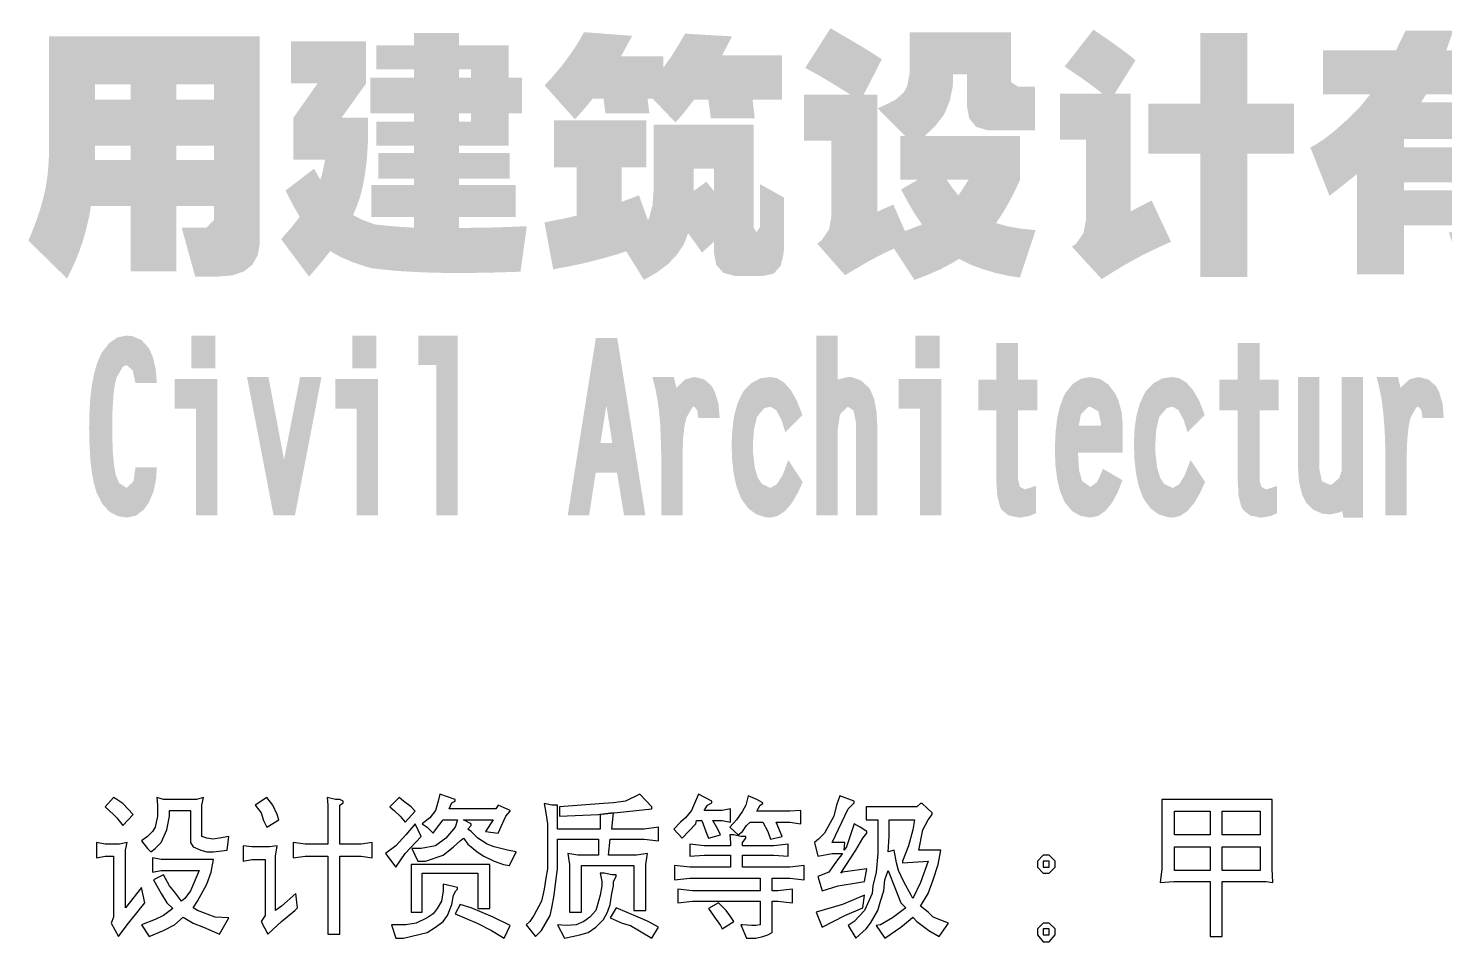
# Model space of a CAD drawing. Extents: x 1417642 to 3570900, y 124798 to 1191112.
# Drawn here: x 1608892 to 1612649, y 626208 to 628632 of the extents above; entities that cross this region are included whole.
import ezdxf

# ---------------------------------------------------------------- set-up
doc = ezdxf.new("R2010")
doc.units = 0
doc.header["$LTSCALE"] = 1000
doc.header["$MEASUREMENT"] = 0
doc.layers.add('图戳', color=211, linetype='CONTINUOUS')

msp = doc.modelspace()

# ---------------------------------------------------------------- hatches: boundary and pattern name
at = {"layer": '图戳'}
h = msp.add_hatch(color=256, dxfattribs=at)
h.paths.add_polyline_path([(1609505.8, 628610.9), (1608947, 628610.9), (1608947, 628547.4), (1608947, 628483.3), (1608947, 628440.7), (1608947, 628398.4), (1608947, 628321.1), (1608946.1, 628280.6), (1608943, 628243.3), (1608938.1, 628209.9), (1608932.3, 628184.6), (1608923, 628150.8), (1608911.4, 628117), (1608898.1, 628082.8), (1608891.9, 628069), (1608994.6, 627968.1), (1609010.6, 628001), (1609024.8, 628034.3), (1609036.8, 628068.1), (1609046.1, 628102.4), (1609054.1, 628137), (1609056.4, 628150.4), (1609057.7, 628161), (1609163, 628161), (1609163, 627987.7), (1609284.9, 627987.7), (1609284.9, 628161), (1609384, 628161), (1609384, 628123.7), (1609364.4, 628103.2), (1609298.6, 628103.2), (1609334.6, 627973.4), (1609393.8, 627973.4), (1609433.3, 627976.6), (1609464, 627987.2), (1609486.2, 628005), (1609500.5, 628029.9), (1609505.8, 628061.5), (1609505.8, 628066.4), (1609505.8, 628398.4), (1609505.8, 628462)])
h.paths.add_polyline_path([(1609163, 628483.3), (1609163, 628442.9), (1609068.8, 628442.9), (1609068.8, 628483.3)], flags=16)
h.paths.add_polyline_path([(1609284.9, 628483.3), (1609384, 628483.3), (1609384, 628462), (1609384, 628442.9), (1609284.9, 628442.9)], flags=16)
h.paths.add_polyline_path([(1609163, 628321.1), (1609163, 628282.8), (1609068.4, 628282.8), (1609068.8, 628318.9), (1609068.8, 628321.1)], flags=16)
h.paths.add_polyline_path([(1609284.9, 628321.1), (1609384, 628321.1), (1609384, 628282.8), (1609284.9, 628282.8)], flags=16)
h = msp.add_hatch(color=256, dxfattribs=at)
h.paths.add_polyline_path([(1610166.4, 628384.2), (1610166.4, 628406.4), (1610201.1, 628406.4), (1610201.1, 628501.6), (1610166.4, 628501.6), (1610166.4, 628586.9), (1610034.4, 628586.9), (1610034.4, 628619.4), (1609915.2, 628619.4), (1609915.2, 628586.9), (1609814.8, 628586.9), (1609814.8, 628523.3), (1609915.2, 628523.3), (1609915.2, 628501.6), (1609798.8, 628501.6), (1609798.8, 628406.4), (1609915.2, 628406.4), (1609915.2, 628384.2), (1609814.8, 628384.2), (1609814.8, 628321.1), (1609915.2, 628321.1), (1609915.2, 628301.5), (1609820.1, 628301.5), (1609820.1, 628233.1), (1609915.2, 628233.1), (1609915.2, 628216.2), (1609801.4, 628216.2), (1609801.4, 628131.7), (1609915.2, 628131.7), (1609915.2, 628103.2), (1609876.5, 628105.5), (1609840.5, 628108.6), (1609811.6, 628111.7), (1609777.9, 628124.1), (1609753.4, 628136.6), (1609763.6, 628160.6), (1609772.5, 628186.4), (1609779.6, 628215.3), (1609785.4, 628248.2), (1609789.9, 628284.2), (1609792.5, 628323.3), (1609793.4, 628366), (1609793.4, 628394.9), (1609722.7, 628394.9), (1609788.1, 628486), (1609788.1, 628597.6), (1609588.5, 628597.6), (1609588.5, 628486), (1609659.2, 628486), (1609595.1, 628394.9), (1609595.1, 628283.7), (1609679.2, 628283.7), (1609671.6, 628246.8), (1609666.3, 628230.4), (1609649.8, 628259.7), (1609574.3, 628201.9), (1609591.1, 628168.2), (1609608.5, 628137.5), (1609611.6, 628131.7), (1609590.7, 628105), (1609565.8, 628076.6), (1609562.3, 628073), (1609636.5, 627973.4), (1609661.4, 628001.9), (1609683.6, 628029.5), (1609692.9, 628041), (1609721, 628025), (1609753.4, 628011.2), (1609789.9, 627999.2), (1609802.3, 627995.7), (1609829.4, 627992.6), (1609858.8, 627989.4), (1609889.9, 627987.2), (1609922.3, 627985.4), (1609956.6, 627984.1), (1609992.6, 627983.2), (1610030.4, 627982.8), (1610069.5, 627983.2), (1610110.4, 627983.7), (1610153.5, 627985), (1610197.5, 627986.3), (1610214.4, 628107.2), (1610175.7, 628105.5), (1610137.9, 628104.1), (1610101.9, 628103.2), (1610067.3, 628102.8), (1610034.4, 628102.4), (1610034.4, 628131.7), (1610185.1, 628131.7), (1610185.1, 628216.2), (1610034.4, 628216.2), (1610034.4, 628233.1), (1610169.1, 628233.1), (1610169.1, 628301.5), (1610034.4, 628301.5), (1610034.4, 628321.1), (1610166.4, 628321.1), (1610166.4, 628353.1)])
h.paths.add_polyline_path([(1610034.4, 628384.2), (1610034.4, 628406.4), (1610065.9, 628406.4), (1610065.9, 628384.2)], flags=16)
h.paths.add_polyline_path([(1610034.4, 628501.6), (1610034.4, 628523.3), (1610065.9, 628523.3), (1610065.9, 628501.6)], flags=16)
h = msp.add_hatch(color=256, dxfattribs=at)
h.paths.add_polyline_path([(1610891, 628560.2), (1610732.3, 628560.2), (1610748.7, 628591.8), (1610758.5, 628610.9), (1610634.1, 628618), (1610616.3, 628587.4), (1610597.2, 628556.7), (1610576.7, 628528.2), (1610576.7, 628557.6), (1610464.2, 628557.6), (1610481.1, 628589.1), (1610493.6, 628612.3), (1610366, 628622), (1610348.7, 628591.8), (1610329.1, 628562.5), (1610307.8, 628533.6), (1610284.2, 628505.6), (1610261.5, 628480.7), (1610342, 628390.9), (1610366, 628417.5), (1610389.5, 628446), (1610417.6, 628446), (1610422.9, 628406.4), (1610539.4, 628406.4), (1610534.5, 628446), (1610547.8, 628446), (1610608.7, 628382.4), (1610631.8, 628409.1), (1610654.1, 628438), (1610658.5, 628443.3), (1610695.8, 628443.3), (1610702.5, 628393.1), (1610819, 628393.1), (1610813.2, 628443.3), (1610891, 628443.3)])
h.paths.add_polyline_path([(1610531.4, 628388.2), (1610286.4, 628388.2), (1610286.4, 628263.7), (1610346.9, 628263.7), (1610346.9, 628135.3), (1610314.4, 628127.7), (1610278, 628120.6), (1610261.1, 628117), (1610284.2, 627992.6), (1610324.2, 628000.1), (1610360.7, 628007.7), (1610394.4, 628016.1), (1610423.3, 628023.7), (1610457.6, 628033.5), (1610478, 628040.6), (1610525.1, 627964.5), (1610560.3, 627985), (1610589.6, 628007.2), (1610612.7, 628031.7), (1610630.1, 628057.9), (1610633.2, 628064.6), (1610642.1, 628088.6), (1610663.8, 628058.8), (1610679, 628037), (1610710.5, 628065.9), (1610710.5, 628037.9), (1610716.7, 628004.6), (1610735.9, 627983.2), (1610767.9, 627974.8), (1610773.6, 627974.8), (1610840.3, 627974.8), (1610869.2, 627981.4), (1610887.9, 628002.3), (1610895.9, 628037), (1610896.3, 628049), (1610896.3, 628183.3), (1610832.8, 628218.8), (1610832.8, 628105), (1610823.9, 628091.2), (1610816.3, 628102.4), (1610816.3, 628376.2), (1610550.5, 628376.2), (1610550.5, 628318.4), (1610550.5, 628259.7), (1610550.5, 628201), (1610547.8, 628163.3), (1610538.9, 628129.9), (1610535.8, 628122.4), (1610511.8, 628189), (1610477.6, 628176.2), (1610466, 628171.7), (1610466, 628263.7), (1610531.4, 628263.7)])
h.paths.add_polyline_path([(1610656.7, 628259.7), (1610710.5, 628259.7), (1610710.5, 628200.6), (1610690.5, 628225.1), (1610655.8, 628199.7), (1610656.7, 628201)], flags=16)
h = msp.add_hatch(color=256, dxfattribs=at)
h.paths.add_polyline_path([(1611156, 628550), (1611136.4, 628562.9), (1611110.2, 628579.4), (1611077.3, 628598.9), (1611037.7, 628622), (1611019.9, 628632.3), (1610952.8, 628527.3), (1610986.6, 628508.7), (1611018.1, 628490), (1611047.9, 628471.8), (1611072.8, 628456.2), (1610949.7, 628456.2), (1610949.7, 628334.4), (1611022.1, 628334.4), (1611022.1, 628217.1), (1611022.1, 628132.6), (1611015.9, 628097.9), (1610996.8, 628070.4), (1610984.8, 628060.6), (1611058.2, 627977), (1611091.5, 627996.6), (1611121.7, 628014.3), (1611134.2, 628021), (1611163.1, 628036.1), (1611188.4, 628047.7), (1611242.6, 627964.5), (1611277.8, 627977.9), (1611311.1, 627992.6), (1611342.2, 628009), (1611360.9, 628020.6), (1611389.8, 628005.9), (1611421.3, 627993.9), (1611455.6, 627983.7), (1611492.9, 627975.2), (1611522.3, 627970.8), (1611564, 628096.6), (1611524.5, 628100.6), (1611489.4, 628106.8), (1611459.1, 628115.3), (1611477.4, 628142.8), (1611495.1, 628173.5), (1611512, 628206.8), (1611522.7, 628230.4), (1611522.7, 628346.9), (1611270.6, 628346.9), (1611297.8, 628373.1), (1611319.1, 628400.7), (1611323.1, 628407.8), (1611336, 628438.9), (1611343.6, 628474.4), (1611344.9, 628488.7), (1611344.9, 628510), (1611381.8, 628510), (1611381.8, 628488.7), (1611381.8, 628426.4), (1611388, 628392.6), (1611406.2, 628370.9), (1611437.4, 628361.5), (1611447.1, 628361.1), (1611562.3, 628361.1), (1611562.3, 628477.6), (1611516.9, 628477.6), (1611498.3, 628490), (1611498.3, 628496.2), (1611498.3, 628550), (1611498.3, 628621.6), (1611229.7, 628621.6), (1611229.7, 628566), (1611229.7, 628512.7), (1611223.1, 628478), (1611213.7, 628461.6), (1611192, 628442.4), (1611156.8, 628425.1), (1611144.8, 628420.2), (1611217.3, 628346.9), (1611205.3, 628346.9), (1611205.3, 628230.4), (1611252, 628230.4), (1611207.1, 628204.6), (1611225.3, 628170.8), (1611243.5, 628139.7), (1611262.6, 628111.7), (1611229.7, 628098.8), (1611217.3, 628094.4), (1611186.6, 628164.6), (1611153.3, 628149.9), (1611144, 628145), (1611144, 628217.1), (1611144, 628363.8), (1611144, 628456.2), (1611107.9, 628456.2)])
h.paths.add_polyline_path([(1611328.4, 628230.4), (1611386.2, 628230.4), (1611366.2, 628199.3), (1611359.1, 628188.6), (1611337.3, 628216.6)], flags=16)
h = msp.add_hatch(color=256, dxfattribs=at)
h.paths.add_polyline_path([(1611829, 628547.4), (1611810.8, 628562.5), (1611784.5, 628582), (1611751.2, 628605.6), (1611717.4, 628628.7), (1611641, 628530.9), (1611672.5, 628509.6), (1611702.3, 628488.7), (1611729.9, 628467.8), (1611741.4, 628458.9), (1611629, 628458.9), (1611629, 628337.1), (1611697.4, 628337.1), (1611697.4, 628297.1), (1611697.4, 628217.1), (1611697.4, 628122.4), (1611690.7, 628088.1), (1611671.6, 628061), (1611660.5, 628052.6), (1611739.2, 627966.8), (1611772.1, 627987.2), (1611802.3, 628005.4), (1611820.6, 628015.7), (1611845.9, 628029.5), (1611877.5, 628045), (1611916.1, 628062.8), (1611923.2, 628065.9), (1611871.7, 628175.3), (1611838.8, 628158.4), (1611816.6, 628146.4), (1611816.6, 628217.1), (1611816.6, 628297.1), (1611816.6, 628458.9), (1611773.9, 628458.9)])
h.paths.add_polyline_path([(1612249.5, 628432.2), (1612125.5, 628432.2), (1612125.5, 628619.4), (1612001, 628619.4), (1612001, 628432.2), (1611863.2, 628432.2), (1611863.2, 628299.7), (1612001, 628299.7), (1612001, 627972.1), (1612125.5, 627972.1), (1612125.5, 628299.7), (1612249.5, 628299.7)])
h = msp.add_hatch(color=256, dxfattribs=at)
h.paths.add_polyline_path([(1612928.8, 628573.6), (1612653.6, 628573.6), (1612665.2, 628607.4), (1612672.3, 628626), (1612545.2, 628626), (1612529.6, 628593.6), (1612519.8, 628573.6), (1612326.4, 628573.6), (1612326.4, 628456.7), (1612451.4, 628456.7), (1612428.2, 628428.2), (1612422, 628421.1), (1612388.7, 628388.2), (1612358.5, 628361.1), (1612331.3, 628339.7), (1612306.9, 628323.7), (1612292.7, 628316.2), (1612343.8, 628187.7), (1612373.1, 628210.8), (1612401.1, 628233.1), (1612416.7, 628245.5), (1612416.7, 627979.7), (1612541.2, 627979.7), (1612541.2, 628109), (1612754.1, 628109), (1612733.7, 628091.2), (1612660.3, 628091.2), (1612696.3, 627979.7), (1612790.6, 627979.7), (1612823.9, 627984.6), (1612849.2, 627997.9), (1612867, 628020.1), (1612876.8, 628051.7), (1612879.5, 628082.4), (1612879.5, 628436.2), (1612587, 628436.2), (1612599.8, 628456.7), (1612928.8, 628456.7)])
h.paths.add_polyline_path([(1612755, 628338.4), (1612755, 628316.2), (1612541.2, 628316.2), (1612541.2, 628338.4)], flags=16)
h.paths.add_polyline_path([(1612755, 628223.7), (1612755, 628201.9), (1612541.2, 628201.9), (1612541.2, 628223.7)], flags=16)
for points in [[(1609115.2, 627619.7), (1609117.8, 627658.6), (1609121.5, 627688.5), (1609126.2, 627705.9), (1609142.5, 627734.3), (1609152.5, 627738.5), (1609168.8, 627724.8), (1609176.1, 627691.2), (1609232.9, 627691.2), (1609229.7, 627728.5), (1609221.9, 627761.1), (1609211.3, 627784.2), (1609192.4, 627804.7), (1609168.8, 627815.2), (1609152.5, 627816.8), (1609128.3, 627812), (1609106.8, 627797.3), (1609087.8, 627773.2), (1609084.2, 627766.8), (1609074.2, 627743.2), (1609066.3, 627715.3), (1609060, 627682.8), (1609055.8, 627646), (1609053.7, 627605), (1609053.2, 627571.9), (1609054.2, 627527.2), (1609056.3, 627487.3), (1609060.5, 627452.6), (1609066.3, 627422.6), (1609073.7, 627397.9), (1609074.2, 627397.4), (1609088.9, 627369), (1609107.3, 627349.1), (1609129.9, 627337.5), (1609152.5, 627333.8), (1609177.7, 627339.1), (1609198.7, 627355.4), (1609211.3, 627373.2), (1609224, 627402.7), (1609230.8, 627435.8), (1609232.9, 627466.8), (1609176.1, 627466.8), (1609170.9, 627431.6), (1609169.3, 627428.4), (1609152.5, 627412.6), (1609133, 627425.3), (1609123.6, 627447.3), (1609119.4, 627471.5), (1609116.2, 627504.6), (1609114.6, 627546.7), (1609114.6, 627571.9)], [(1610030.6, 627816.8), (1609926.6, 627816.8), (1609926.6, 627738.5), (1609973.9, 627738.5), (1609973.9, 627340.1), (1610030.6, 627340.1)], [(1611121.6, 627678.6), (1611101.1, 627697.5), (1611077, 627706.4), (1611065.9, 627706.9), (1611040.7, 627700.6), (1611039.1, 627699.6), (1611039.1, 627816.8), (1610982.4, 627816.8), (1610982.4, 627340.1), (1611039.1, 627340.1), (1611039.1, 627567.1), (1611044.4, 627603.9), (1611046.5, 627609.7), (1611065.9, 627628.1), (1611081.2, 627618.1), (1611087, 627589.2), (1611087.5, 627571.9), (1611087.5, 627340.1), (1611144.2, 627340.1), (1611144.2, 627571.9), (1611142.1, 627614.4), (1611135.8, 627648.6), (1611125.3, 627673.3)], [(1611568.3, 627699.6), (1611517.4, 627699.6), (1611517.4, 627797.3), (1611459.6, 627797.3), (1611459.6, 627699.6), (1611411.7, 627699.6), (1611411.7, 627618.6), (1611459.6, 627618.6), (1611459.6, 627434.7), (1611462.2, 627392.1), (1611469.5, 627362.7), (1611473.7, 627354.3), (1611492.1, 627339.6), (1611520.5, 627333.8), (1611522.1, 627333.8), (1611547.3, 627338), (1611564.7, 627345.4), (1611564.7, 627417.9), (1611538.4, 627409.5), (1611534.7, 627409), (1611522.1, 627415.8), (1611517.4, 627434.7), (1611517.4, 627618.6), (1611568.3, 627618.6)], [(1612209, 627699.6), (1612158, 627699.6), (1612158, 627797.3), (1612100.2, 627797.3), (1612100.2, 627699.6), (1612051.8, 627699.6), (1612051.8, 627618.6), (1612100.2, 627618.6), (1612100.2, 627434.7), (1612102.3, 627392.1), (1612109.6, 627362.7), (1612114.4, 627354.3), (1612132.8, 627339.6), (1612160.6, 627333.8), (1612162.7, 627333.8), (1612187.9, 627338), (1612204.8, 627345.4), (1612204.8, 627417.9), (1612179, 627409.5), (1612174.8, 627409), (1612162.7, 627415.8), (1612158, 627434.7), (1612158, 627618.6), (1612209, 627618.6)], [(1609669.6, 627706.9), (1609612.9, 627706.9), (1609570.3, 627487.8), (1609528.8, 627706.9), (1609472, 627706.9), (1609542.4, 627340.1), (1609599.2, 627340.1)], [(1610713.3, 627667), (1610704.9, 627682.8), (1610684.9, 627700.6), (1610659.2, 627706.9), (1610658.1, 627706.9), (1610634.5, 627700.6), (1610613.5, 627680.7), (1610611.4, 627678), (1610604, 627706.9), (1610547.2, 627706.9), (1610554.6, 627679.6), (1610560.4, 627649.1), (1610565.1, 627615.5), (1610568.3, 627578.7), (1610569.8, 627538.8), (1610570.9, 627501.5), (1610570.9, 627500.9), (1610570.9, 627340.1), (1610627.6, 627340.1), (1610627.6, 627500.9), (1610628.7, 627541.4), (1610632.4, 627576.1), (1610637.6, 627598.7), (1610653.4, 627626.5), (1610658.1, 627628.1), (1610666, 627619.7), (1610669.2, 627598.2), (1610725.9, 627598.2), (1610722.8, 627636)], [(1610914.6, 627672.3), (1610896.7, 627692.2), (1610877.3, 627703.8), (1610859.9, 627706.9), (1610833.7, 627703.3), (1610810.5, 627691.2), (1610791.1, 627671.7), (1610784.8, 627661.7), (1610772.7, 627635.5), (1610764.3, 627604.5), (1610759.6, 627568.7), (1610757.5, 627528.8), (1610759, 627486.7), (1610763.2, 627450), (1610770.1, 627417.9), (1610780.1, 627390.6), (1610784.3, 627382.2), (1610801.6, 627358.5), (1610822.6, 627342.7), (1610847.3, 627334.9), (1610859.9, 627333.8), (1610879.9, 627338), (1610899.3, 627351.2), (1610917.7, 627372.7), (1610935.1, 627403.2), (1610946.1, 627428.4), (1610907.8, 627486.7), (1610893, 627446.8), (1610877.3, 627422.1), (1610860.5, 627412.4), (1610837.9, 627423.2), (1610826.8, 627440), (1610818.9, 627466.8), (1610814.7, 627503), (1610814.2, 627528.8), (1610816.8, 627567.7), (1610824.2, 627598.7), (1610826.3, 627603.4), (1610844.7, 627624.4), (1610859.9, 627628.1), (1610875.7, 627619.2), (1610890.4, 627591.8), (1610899.9, 627560.3), (1610945.6, 627606), (1610930.9, 627643.3)], [(1611998.2, 627643.3), (1611981.4, 627672.3), (1611964.1, 627692.2), (1611944.6, 627703.8), (1611927.3, 627706.9), (1611901, 627703.3), (1611877.9, 627691.2), (1611858.4, 627671.7), (1611852.1, 627661.7), (1611840, 627635.5), (1611831.6, 627604.5), (1611826.4, 627568.7), (1611824.8, 627528.8), (1611826.4, 627486.7), (1611830.6, 627450), (1611837.4, 627417.9), (1611847.4, 627390.6), (1611851.6, 627382.2), (1611868.9, 627358.5), (1611890, 627342.7), (1611914.7, 627334.9), (1611927.3, 627333.8), (1611947.3, 627338), (1611966.7, 627351.2), (1611985.1, 627372.7), (1612002.4, 627403.2), (1612013.5, 627428.4), (1611975.1, 627486.7), (1611959.9, 627446.8), (1611944.6, 627422.1), (1611927.9, 627412.4), (1611905.2, 627423.2), (1611894.2, 627440), (1611886.3, 627466.8), (1611882.1, 627503), (1611881.6, 627528.8), (1611884.2, 627567.7), (1611891.5, 627598.7), (1611893.6, 627603.4), (1611912, 627624.4), (1611927.3, 627628.1), (1611943, 627619.2), (1611957.2, 627591.8), (1611967.2, 627560.3), (1612012.9, 627606)], [(1612316.7, 627706.9), (1612259.9, 627706.9), (1612259.9, 627468.3), (1612262.6, 627428.9), (1612270.5, 627396.4), (1612282, 627372.7), (1612300.9, 627354.3), (1612325.1, 627344.3), (1612344, 627342.2), (1612369.8, 627347.5), (1612377.1, 627351.2), (1612380.8, 627333.8), (1612432.8, 627333.8), (1612432.8, 627358), (1612432.8, 627388.5), (1612432.8, 627423.2), (1612432.8, 627461), (1612432.8, 627494.6), (1612432.8, 627706.9), (1612376.1, 627706.9), (1612376.1, 627494.6), (1612376.1, 627489.9), (1612376.1, 627459.4), (1612369.8, 627438.9), (1612348.8, 627421.1), (1612344, 627421.1), (1612323.5, 627430.5), (1612316.7, 627462.6), (1612316.7, 627468.3)], [(1612574.2, 627626.5), (1612579.5, 627628.1), (1612587.3, 627619.7), (1612590.5, 627598.2), (1612646.7, 627598.2), (1612643.6, 627636), (1612634.6, 627667), (1612626.2, 627682.8), (1612605.7, 627700.6), (1612580.5, 627706.9), (1612579.5, 627706.9), (1612555.8, 627700.6), (1612534.3, 627680.7), (1612532.2, 627678), (1612525.3, 627706.9), (1612468.6, 627706.9), (1612475.4, 627679.6), (1612481.7, 627649.1), (1612485.9, 627615.5), (1612489.1, 627578.7), (1612491.2, 627538.8), (1612491.7, 627501.5), (1612491.7, 627500.9), (1612491.7, 627340.1), (1612548.5, 627340.1), (1612548.5, 627500.9), (1612550, 627541.4), (1612553.7, 627576.1), (1612558.4, 627598.7)]]:
    msp.add_hatch(color=256, dxfattribs=at).paths.add_polyline_path(points)
h = msp.add_hatch(color=256, dxfattribs=at)
h.paths.add_polyline_path([(1609393.2, 627701.7), (1609279.7, 627701.7), (1609279.7, 627622.9), (1609336.4, 627622.9), (1609336.4, 627340.1), (1609393.2, 627340.1)])
h.paths.add_polyline_path([(1609387.9, 627816.8), (1609324.3, 627816.8), (1609324.3, 627729.5), (1609387.9, 627729.5)])
h = msp.add_hatch(color=256, dxfattribs=at)
h.paths.add_polyline_path([(1609814.7, 627816.8), (1609751.1, 627816.8), (1609751.1, 627729.5), (1609814.7, 627729.5)])
h.paths.add_polyline_path([(1609819.9, 627701.7), (1609706.4, 627701.7), (1609706.4, 627622.9), (1609763.2, 627622.9), (1609763.2, 627340.1), (1609819.9, 627340.1)])
h = msp.add_hatch(color=256, dxfattribs=at)
h.paths.add_polyline_path([(1610454.2, 627810.5), (1610397.5, 627810.5), (1610322.8, 627340.1), (1610379.6, 627340.1), (1610396.9, 627452.6), (1610453.7, 627452.6), (1610472.1, 627340.1), (1610528.8, 627340.1)])
h.paths.add_polyline_path([(1610425.3, 627631.8), (1610441.1, 627531.4), (1610409.6, 627531.4)], flags=16)
h = msp.add_hatch(color=256, dxfattribs=at)
h.paths.add_polyline_path([(1611309.3, 627816.8), (1611245.1, 627816.8), (1611245.1, 627729.5), (1611309.3, 627729.5)])
h.paths.add_polyline_path([(1611314, 627701.7), (1611200.5, 627701.7), (1611200.5, 627622.9), (1611257.2, 627622.9), (1611257.2, 627340.1), (1611314, 627340.1)])
h = msp.add_hatch(color=256, dxfattribs=at)
h.paths.add_polyline_path([(1611774.4, 627663.8), (1611756.5, 627687.5), (1611734.9, 627701.7), (1611709.2, 627706.9), (1611708.7, 627706.9), (1611684, 627702.2), (1611662.4, 627688.5), (1611644, 627665.4), (1611638.2, 627654.9), (1611628.8, 627629.2), (1611621.4, 627598.2), (1611617.2, 627561.9), (1611615.1, 627520.4), (1611615.1, 627514.1), (1611616.7, 627472), (1611621.4, 627435.2), (1611628.8, 627403.7), (1611639.8, 627378), (1611643.5, 627371.7), (1611661.4, 627350.6), (1611684, 627338), (1611708.7, 627333.8), (1611729.7, 627338), (1611748.6, 627351.2), (1611766.5, 627372.7), (1611782.8, 627402.7), (1611794.3, 627433.1), (1611742.8, 627463.1), (1611727.6, 627428.4), (1611709.5, 627415.2), (1611688.2, 627430.5), (1611686.1, 627434.7), (1611679.2, 627460.5), (1611676.6, 627502.5), (1611676.6, 627506.2), (1611795.4, 627506.2), (1611795.4, 627578.2), (1611792.2, 627613.9), (1611783.3, 627646)])
h.paths.add_polyline_path([(1611730.2, 627616), (1611737.6, 627583.4), (1611737.6, 627578.2), (1611678.7, 627578.2), (1611684, 627608.1), (1611702.9, 627627.1), (1611708.7, 627628.1)], flags=16)

# ---------------------------------------------------------------- linework, layer by layer
for p, q in [((1609117.9, 626590.6), (1609095.5, 626565.8)), ((1609126.9, 626586.1), (1609117.9, 626590.6)), ((1609142.7, 626574.8), (1609126.9, 626586.1)), ((1609169.7, 626545.6), (1609142.7, 626574.8)), ((1609232.6, 626590.6), (1609234.9, 626570.3)), ((1609250.6, 626586.1), (1609232.6, 626590.6)), ((1609234.9, 626570.3), (1609234.9, 626541.1)), ((1609279.8, 626586.1), (1609250.6, 626586.1)), ((1609338.3, 626586.1), (1609279.8, 626586.1)), ((1609356.3, 626590.6), (1609338.3, 626586.1)), ((1609351.8, 626570.3), (1609356.3, 626590.6)), ((1609351.8, 626550.1), (1609351.8, 626570.3)), ((1609524.9, 626590.6), (1609493.4, 626570.3)), ((1609493.4, 626570.3), (1609509.2, 626550.1)), ((1609540.6, 626570.3), (1609524.9, 626590.6)), ((1609551.9, 626545.6), (1609540.6, 626570.3)), ((1609684.5, 626590.6), (1609686.8, 626570.3)), ((1609707, 626586.1), (1609684.5, 626590.6)), ((1609686.8, 626570.3), (1609686.8, 626507.4)), ((1609718.2, 626586.1), (1609707, 626586.1)), ((1609727.2, 626581.6), (1609718.2, 626586.1)), ((1609718.2, 626570.3), (1609727.2, 626577.1)), ((1609718.2, 626529.9), (1609718.2, 626570.3)), ((1609727.2, 626577.1), (1609727.2, 626581.6)), ((1609875.6, 626590.6), (1609850.9, 626565.8)), ((1609886.9, 626581.6), (1609875.6, 626590.6)), ((1609907.1, 626565.8), (1609886.9, 626581.6)), ((1609979.1, 626581.6), (1609972.3, 626556.8)), ((1609983.5, 626599.6), (1609979.1, 626581.6)), ((1610024, 626586.1), (1609983.5, 626599.6)), ((1610008.3, 626561.3), (1610015, 626577.1)), ((1610015, 626577.1), (1610024, 626581.6)), ((1610024, 626581.6), (1610024, 626586.1)), ((1610138.7, 626570.3), (1610131.9, 626561.3)), ((1610170.2, 626556.8), (1610138.7, 626570.3)), ((1610260.1, 626574.8), (1610264.6, 626550.1)), ((1610280.3, 626570.3), (1610260.1, 626574.8)), ((1610296.1, 626570.3), (1610280.3, 626570.3)), ((1610296.1, 626507.4), (1610296.1, 626570.3)), ((1610417.5, 626574.8), (1610300.6, 626565.8)), ((1610444.5, 626577.1), (1610417.5, 626574.8)), ((1610475.9, 626581.6), (1610444.5, 626577.1)), ((1610514.1, 626599.6), (1610475.9, 626581.6)), ((1610545.6, 626565.8), (1610514.1, 626599.6)), ((1610669.3, 626599.6), (1610651.3, 626556.8)), ((1610705.3, 626581.6), (1610669.3, 626599.6)), ((1610685, 626556.8), (1610694, 626570.3)), ((1610694, 626570.3), (1610705.3, 626577.1)), ((1610705.3, 626577.1), (1610705.3, 626581.6)), ((1610795.2, 626570.3), (1610786.2, 626554.6)), ((1610801.9, 626595.1), (1610795.2, 626570.3)), ((1610824.4, 626586.1), (1610801.9, 626595.1)), ((1610840.2, 626577.1), (1610824.4, 626586.1)), ((1610824.4, 626554.6), (1610833.4, 626570.3)), ((1610833.4, 626570.3), (1610840.2, 626574.8)), ((1610840.2, 626574.8), (1610840.2, 626577.1)), ((1611035.8, 626570.3), (1611029, 626541.1)), ((1611044.8, 626595.1), (1611035.8, 626570.3)), ((1611083, 626581.6), (1611044.8, 626595.1)), ((1611067.2, 626561.3), (1611083, 626577.1)), ((1611083, 626577.1), (1611083, 626581.6)), ((1611258.3, 626574.8), (1611249.3, 626565.8)), ((1611262.8, 626574.8), (1611258.3, 626574.8)), ((1611289.8, 626550.1), (1611262.8, 626574.8)), ((1611899.1, 626586.1), (1611899.1, 626401.7)), ((1612191.4, 626586.1), (1611899.1, 626586.1)), ((1612191.4, 626401.7), (1612191.4, 626586.1)), ((1609095.5, 626565.8), (1609117.9, 626545.6)), ((1609117.9, 626545.6), (1609126.9, 626536.6)), ((1609126.9, 626536.6), (1609142.7, 626516.4)), ((1609142.7, 626516.4), (1609169.7, 626545.6)), ((1609234.9, 626541.1), (1609228.1, 626511.9)), ((1609259.6, 626505.1), (1609266.3, 626541.1)), ((1609266.3, 626556.8), (1609322.5, 626556.8)), ((1609266.3, 626541.1), (1609266.3, 626556.8)), ((1609322.5, 626556.8), (1609322.5, 626496.1)), ((1609351.8, 626487.2), (1609351.8, 626550.1)), ((1609509.2, 626550.1), (1609515.9, 626529.9)), ((1609524.9, 626511.9), (1609556.4, 626532.1)), ((1609556.4, 626532.1), (1609551.9, 626545.6)), ((1609850.9, 626565.8), (1609862.1, 626556.8)), ((1609862.1, 626556.8), (1609877.9, 626541.1)), ((1609877.9, 626541.1), (1609891.4, 626525.4)), ((1609891.4, 626525.4), (1609918.3, 626554.6)), ((1609918.3, 626554.6), (1609907.1, 626565.8)), ((1609956.6, 626536.6), (1609936.3, 626520.9)), ((1609972.3, 626556.8), (1609956.6, 626536.6)), ((1609972.3, 626505.1), (1609992.5, 626532.1)), ((1609992.5, 626532.1), (1610030.8, 626532.1)), ((1610131.9, 626561.3), (1610008.3, 626561.3)), ((1610030.8, 626532.1), (1610024, 626511.9)), ((1610046.5, 626532.1), (1610105, 626532.1)), ((1610066.7, 626520.9), (1610046.5, 626532.1)), ((1610125.2, 626532.1), (1610105, 626500.6)), ((1610105, 626532.1), (1610125.2, 626532.1)), ((1610138.7, 626496.1), (1610158.9, 626541.1)), ((1610158.9, 626541.1), (1610170.2, 626554.6)), ((1610170.2, 626554.6), (1610170.2, 626556.8)), ((1610264.6, 626550.1), (1610269.1, 626520.9)), ((1610300.6, 626565.8), (1610300.6, 626541.1)), ((1610300.6, 626541.1), (1610404, 626545.6)), ((1610404, 626545.6), (1610545.6, 626561.3)), ((1610444.5, 626550.1), (1610408.5, 626545.6)), ((1610408.5, 626545.6), (1610408.5, 626507.4)), ((1610440, 626507.4), (1610444.5, 626550.1)), ((1610545.6, 626561.3), (1610545.6, 626565.8)), ((1610635.6, 626536.6), (1610622.1, 626525.4)), ((1610651.3, 626556.8), (1610635.6, 626536.6)), ((1610732.2, 626556.8), (1610685, 626556.8)), ((1610754.7, 626561.3), (1610732.2, 626556.8)), ((1610770.5, 626532.1), (1610752.5, 626511.9)), ((1610754.7, 626525.4), (1610754.7, 626561.3)), ((1610786.2, 626554.6), (1610770.5, 626532.1)), ((1610853.6, 626554.6), (1610824.4, 626554.6)), ((1610912.1, 626554.6), (1610853.6, 626554.6)), ((1610941.3, 626556.8), (1610912.1, 626554.6)), ((1610941.3, 626520.9), (1610941.3, 626556.8)), ((1611029, 626541.1), (1611004.3, 626496.1)), ((1611024.5, 626471.4), (1611067.2, 626561.3)), ((1611114.4, 626565.8), (1611114.4, 626532.1)), ((1611249.3, 626565.8), (1611114.4, 626565.8)), ((1611114.4, 626532.1), (1611145.9, 626532.1)), ((1611145.9, 626532.1), (1611145.9, 626471.4)), ((1611175.2, 626532.1), (1611233.6, 626532.1)), ((1611175.2, 626487.2), (1611175.2, 626532.1)), ((1611233.6, 626532.1), (1611242.6, 626532.1)), ((1611242.6, 626532.1), (1611238.1, 626505.1)), ((1611265.1, 626505.1), (1611278.6, 626532.1)), ((1611278.6, 626532.1), (1611289.8, 626545.6)), ((1611289.8, 626545.6), (1611289.8, 626550.1)), ((1611932.8, 626491.6), (1611932.8, 626554.6)), ((1611932.8, 626554.6), (1611991.3, 626554.6)), ((1611991.3, 626554.6), (1612027.3, 626554.6)), ((1612027.3, 626554.6), (1612027.3, 626491.6)), ((1612058.7, 626554.6), (1612117.2, 626554.6)), ((1612058.7, 626491.6), (1612058.7, 626554.6)), ((1612117.2, 626554.6), (1612159.9, 626554.6)), ((1612159.9, 626554.6), (1612159.9, 626491.6)), ((1609221.4, 626500.6), (1609207.9, 626487.2)), ((1609228.1, 626511.9), (1609221.4, 626500.6)), ((1609243.9, 626471.4), (1609259.6, 626505.1)), ((1609322.5, 626496.1), (1609322.5, 626471.4)), ((1609515.9, 626529.9), (1609524.9, 626511.9)), ((1609686.8, 626507.4), (1609686.8, 626466.9)), ((1609718.2, 626466.9), (1609718.2, 626529.9)), ((1609918.3, 626520.9), (1609893.6, 626491.6)), ((1609934.1, 626487.2), (1609918.3, 626520.9)), ((1609936.3, 626520.9), (1609949.8, 626511.9)), ((1609949.8, 626511.9), (1609965.6, 626496.1)), ((1609965.6, 626496.1), (1609972.3, 626505.1)), ((1610024, 626511.9), (1609999.3, 626482.7)), ((1610057.7, 626507.4), (1610066.7, 626516.4)), ((1610066.7, 626500.6), (1610057.7, 626507.4)), ((1610066.7, 626516.4), (1610066.7, 626520.9)), ((1610084.7, 626482.7), (1610066.7, 626500.6)), ((1610105, 626500.6), (1610138.7, 626496.1)), ((1610269.1, 626520.9), (1610269.1, 626460.2)), ((1610350, 626507.4), (1610296.1, 626507.4)), ((1610408.5, 626507.4), (1610350, 626507.4)), ((1610466.9, 626507.4), (1610440, 626507.4)), ((1610525.4, 626507.4), (1610466.9, 626507.4)), ((1610563.6, 626511.9), (1610525.4, 626507.4)), ((1610563.6, 626475.9), (1610563.6, 626511.9)), ((1610622.1, 626525.4), (1610604.1, 626507.4)), ((1610604.1, 626507.4), (1610626.6, 626482.7)), ((1610626.6, 626482.7), (1610662.5, 626520.9)), ((1610662.5, 626520.9), (1610664.8, 626529.9)), ((1610664.8, 626529.9), (1610678.3, 626529.9)), ((1610678.3, 626529.9), (1610689.5, 626500.6)), ((1610689.5, 626500.6), (1610696.3, 626482.7)), ((1610707.5, 626529.9), (1610732.2, 626529.9)), ((1610721, 626507.4), (1610707.5, 626529.9)), ((1610727.7, 626491.6), (1610721, 626507.4)), ((1610732.2, 626529.9), (1610754.7, 626525.4)), ((1610752.5, 626511.9), (1610775, 626491.6)), ((1610775, 626491.6), (1610786.2, 626500.6)), ((1610786.2, 626500.6), (1610797.4, 626516.4)), ((1610797.4, 626516.4), (1610806.4, 626525.4)), ((1610806.4, 626525.4), (1610840.2, 626525.4)), ((1610840.2, 626525.4), (1610853.6, 626500.6)), ((1610853.6, 626500.6), (1610860.4, 626480.4)), ((1610876.1, 626525.4), (1610912.1, 626525.4)), ((1610891.9, 626487.2), (1610876.1, 626525.4)), ((1610912.1, 626525.4), (1610941.3, 626520.9)), ((1611004.3, 626496.1), (1610988.5, 626480.4)), ((1611083, 626520.9), (1611062.7, 626460.2)), ((1611098.7, 626511.9), (1611083, 626520.9)), ((1611116.7, 626500.6), (1611098.7, 626511.9)), ((1611105.5, 626482.7), (1611116.7, 626496.1)), ((1611116.7, 626496.1), (1611116.7, 626500.6)), ((1611238.1, 626505.1), (1611226.9, 626462.4)), ((1611253.8, 626451.2), (1611265.1, 626505.1)), ((1609073, 626471.4), (1609073, 626430.9)), ((1609095.5, 626466.9), (1609073, 626471.4)), ((1609133.7, 626466.9), (1609095.5, 626466.9)), ((1609153.9, 626471.4), (1609133.7, 626466.9)), ((1609149.4, 626451.2), (1609153.9, 626471.4)), ((1609207.9, 626487.2), (1609192.1, 626475.9)), ((1609192.1, 626475.9), (1609207.9, 626455.7)), ((1609228.1, 626455.7), (1609243.9, 626471.4)), ((1609322.5, 626471.4), (1609329.3, 626460.2)), ((1609329.3, 626460.2), (1609349.5, 626451.2)), ((1609365.3, 626482.7), (1609351.8, 626487.2)), ((1609381, 626480.4), (1609365.3, 626482.7)), ((1609399, 626482.7), (1609381, 626480.4)), ((1609423.7, 626487.2), (1609399, 626482.7)), ((1609419.2, 626451.2), (1609423.7, 626487.2)), ((1609461.9, 626462.4), (1609461.9, 626421.9)), ((1609484.4, 626460.2), (1609461.9, 626462.4)), ((1609531.6, 626460.2), (1609484.4, 626460.2)), ((1609551.9, 626462.4), (1609531.6, 626460.2)), ((1609547.4, 626435.4), (1609551.9, 626462.4)), ((1609594.6, 626471.4), (1609594.6, 626430.9)), ((1609626.1, 626466.9), (1609594.6, 626471.4)), ((1609628.3, 626466.9), (1609626.1, 626466.9)), ((1609686.8, 626466.9), (1609628.3, 626466.9)), ((1609774.5, 626466.9), (1609718.2, 626466.9)), ((1609803.7, 626471.4), (1609774.5, 626466.9)), ((1609803.7, 626430.9), (1609803.7, 626471.4)), ((1609866.6, 626462.4), (1609839.7, 626442.2)), ((1609893.6, 626491.6), (1609866.6, 626462.4)), ((1609891.4, 626442.2), (1609934.1, 626487.2)), ((1609972.3, 626462.4), (1609934.1, 626455.7)), ((1609999.3, 626482.7), (1609972.3, 626462.4)), ((1609992.5, 626437.7), (1610019.5, 626460.2)), ((1610019.5, 626460.2), (1610037.5, 626475.9)), ((1610037.5, 626475.9), (1610046.5, 626482.7)), ((1610046.5, 626482.7), (1610057.7, 626466.9)), ((1610057.7, 626466.9), (1610066.7, 626460.2)), ((1610066.7, 626460.2), (1610082.5, 626446.7)), ((1610109.5, 626466.9), (1610084.7, 626482.7)), ((1610127.4, 626460.2), (1610109.5, 626466.9)), ((1610163.4, 626451.2), (1610127.4, 626460.2)), ((1610269.1, 626460.2), (1610269.1, 626401.7)), ((1610296.1, 626480.4), (1610354.5, 626480.4)), ((1610296.1, 626462.4), (1610296.1, 626480.4)), ((1610296.1, 626401.7), (1610296.1, 626462.4)), ((1610354.5, 626480.4), (1610404, 626480.4)), ((1610404, 626480.4), (1610404, 626437.7)), ((1610431, 626437.7), (1610435.5, 626480.4)), ((1610435.5, 626480.4), (1610493.9, 626480.4)), ((1610493.9, 626480.4), (1610525.4, 626480.4)), ((1610525.4, 626480.4), (1610563.6, 626475.9)), ((1610646.8, 626466.9), (1610646.8, 626435.4)), ((1610685, 626462.4), (1610646.8, 626466.9)), ((1610696.3, 626462.4), (1610685, 626462.4)), ((1610696.3, 626482.7), (1610727.7, 626491.6)), ((1610754.7, 626462.4), (1610696.3, 626462.4)), ((1610752.5, 626491.6), (1610754.7, 626471.4)), ((1610763.7, 626491.6), (1610752.5, 626491.6)), ((1610754.7, 626471.4), (1610754.7, 626462.4)), ((1610781.7, 626487.2), (1610763.7, 626491.6)), ((1610795.2, 626487.2), (1610781.7, 626487.2)), ((1610786.2, 626471.4), (1610795.2, 626482.7)), ((1610786.2, 626462.4), (1610786.2, 626471.4)), ((1610810.9, 626462.4), (1610786.2, 626462.4)), ((1610795.2, 626482.7), (1610795.2, 626487.2)), ((1610869.4, 626462.4), (1610810.9, 626462.4)), ((1610860.4, 626480.4), (1610891.9, 626487.2)), ((1610907.6, 626466.9), (1610869.4, 626462.4)), ((1610907.6, 626435.4), (1610907.6, 626466.9)), ((1610988.5, 626480.4), (1610977.3, 626471.4)), ((1610977.3, 626471.4), (1610986.3, 626435.4)), ((1611058.2, 626471.4), (1611024.5, 626471.4)), ((1611056, 626451.2), (1611058.2, 626471.4)), ((1611062.7, 626460.2), (1611056, 626451.2)), ((1611087.5, 626451.2), (1611105.5, 626482.7)), ((1611145.9, 626471.4), (1611145.9, 626442.2)), ((1611172.9, 626446.7), (1611175.2, 626487.2)), ((1611226.9, 626462.4), (1611211.1, 626421.9)), ((1611968.8, 626491.6), (1611932.8, 626491.6)), ((1611932.8, 626397.2), (1611932.8, 626460.2)), ((1611932.8, 626460.2), (1611991.3, 626460.2)), ((1612027.3, 626491.6), (1611968.8, 626491.6)), ((1611991.3, 626460.2), (1612027.3, 626460.2)), ((1612027.3, 626460.2), (1612027.3, 626397.2)), ((1612101.5, 626491.6), (1612058.7, 626491.6)), ((1612058.7, 626460.2), (1612117.2, 626460.2)), ((1612058.7, 626397.2), (1612058.7, 626460.2)), ((1612159.9, 626491.6), (1612101.5, 626491.6)), ((1612117.2, 626460.2), (1612159.9, 626460.2)), ((1612159.9, 626460.2), (1612159.9, 626397.2)), ((1609073, 626430.9), (1609095.5, 626435.4)), ((1609095.5, 626435.4), (1609117.9, 626435.4)), ((1609117.9, 626435.4), (1609117.9, 626273.6)), ((1609149.4, 626298.3), (1609149.4, 626451.2)), ((1609207.9, 626455.7), (1609216.9, 626446.7)), ((1609216.9, 626446.7), (1609228.1, 626455.7)), ((1609221.4, 626430.9), (1609221.4, 626392.7)), ((1609243.9, 626426.4), (1609221.4, 626430.9)), ((1609383.2, 626426.4), (1609243.9, 626426.4)), ((1609349.5, 626451.2), (1609365.3, 626446.7)), ((1609365.3, 626446.7), (1609383.2, 626446.7)), ((1609376.5, 626392.7), (1609383.2, 626426.4)), ((1609383.2, 626446.7), (1609419.2, 626451.2)), ((1609461.9, 626421.9), (1609484.4, 626426.4)), ((1609484.4, 626426.4), (1609520.4, 626426.4)), ((1609520.4, 626426.4), (1609520.4, 626278.1)), ((1609547.4, 626291.5), (1609547.4, 626435.4)), ((1609594.6, 626430.9), (1609626.1, 626435.4)), ((1609626.1, 626435.4), (1609684.5, 626435.4)), ((1609684.5, 626435.4), (1609686.8, 626435.4)), ((1609686.8, 626435.4), (1609686.8, 626228.6)), ((1609718.2, 626435.4), (1609774.5, 626435.4)), ((1609718.2, 626228.6), (1609718.2, 626435.4)), ((1609774.5, 626435.4), (1609803.7, 626430.9)), ((1609839.7, 626442.2), (1609866.6, 626406.2)), ((1609866.6, 626406.2), (1609891.4, 626442.2)), ((1609909.4, 626455.7), (1609925.1, 626421.9)), ((1609934.1, 626455.7), (1609909.4, 626455.7)), ((1609925.1, 626421.9), (1609945.3, 626421.9)), ((1609945.3, 626421.9), (1609992.5, 626437.7)), ((1610082.5, 626446.7), (1610100.5, 626435.4)), ((1610100.5, 626435.4), (1610127.4, 626421.9)), ((1610127.4, 626421.9), (1610152.2, 626413)), ((1610185.9, 626446.7), (1610163.4, 626451.2)), ((1610167.9, 626410.7), (1610185.9, 626446.7)), ((1610323, 626442.2), (1610327.5, 626413)), ((1610350, 626437.7), (1610323, 626442.2)), ((1610404, 626437.7), (1610350, 626437.7)), ((1610446.7, 626437.7), (1610431, 626437.7)), ((1610505.2, 626437.7), (1610446.7, 626437.7)), ((1610534.4, 626442.2), (1610505.2, 626437.7)), ((1610529.9, 626413), (1610534.4, 626442.2)), ((1610646.8, 626435.4), (1610685, 626437.7)), ((1610685, 626437.7), (1610743.5, 626437.7)), ((1610743.5, 626437.7), (1610754.7, 626437.7)), ((1610754.7, 626437.7), (1610754.7, 626406.2)), ((1610786.2, 626437.7), (1610844.7, 626437.7)), ((1610786.2, 626406.2), (1610786.2, 626437.7)), ((1610844.7, 626437.7), (1610869.4, 626437.7)), ((1610869.4, 626437.7), (1610907.6, 626435.4)), ((1610986.3, 626435.4), (1611024.5, 626442.2)), ((1611035.8, 626421.9), (1611015.5, 626392.7)), ((1611024.5, 626442.2), (1611051.5, 626442.2)), ((1611051.5, 626442.2), (1611035.8, 626421.9)), ((1611047, 626390.5), (1611087.5, 626451.2)), ((1611145.9, 626442.2), (1611141.4, 626392.7)), ((1611188.6, 626451.2), (1611172.9, 626446.7)), ((1611195.4, 626417.5), (1611188.6, 626451.2)), ((1611211.1, 626417.5), (1611278.6, 626421.9)), ((1611211.1, 626421.9), (1611211.1, 626417.5)), ((1611312.3, 626451.2), (1611253.8, 626451.2)), ((1611278.6, 626421.9), (1611258.3, 626365.7)), ((1611305.6, 626413), (1611312.3, 626451.2)), ((1611584.3, 626437.7), (1611568.6, 626421.9)), ((1611568.6, 626421.9), (1611568.6, 626406.2)), ((1611600.1, 626437.7), (1611584.3, 626437.7)), ((1611600.1, 626421.9), (1611584.3, 626421.9)), ((1611584.3, 626421.9), (1611584.3, 626406.2)), ((1611615.8, 626421.9), (1611600.1, 626437.7)), ((1611600.1, 626406.2), (1611600.1, 626421.9)), ((1611615.8, 626406.2), (1611615.8, 626421.9)), ((1609221.4, 626392.7), (1609243.9, 626397.2)), ((1609250.6, 626386), (1609223.6, 626372.5)), ((1609243.9, 626397.2), (1609302.3, 626397.2)), ((1609266.3, 626356.7), (1609250.6, 626386)), ((1609302.3, 626397.2), (1609345, 626397.2)), ((1609345, 626397.2), (1609322.5, 626343.3)), ((1609365.3, 626361.2), (1609376.5, 626392.7)), ((1609907.1, 626413), (1609907.1, 626287.1)), ((1610116.2, 626413), (1609907.1, 626413)), ((1609936.3, 626390.5), (1610084.7, 626390.5)), ((1609936.3, 626347.8), (1609936.3, 626390.5)), ((1610084.7, 626390.5), (1610084.7, 626327.5)), ((1610116.2, 626356.7), (1610116.2, 626413)), ((1610152.2, 626413), (1610167.9, 626410.7)), ((1610269.1, 626401.7), (1610264.6, 626377)), ((1610291.6, 626368), (1610296.1, 626401.7)), ((1610327.5, 626413), (1610327.5, 626287.1)), ((1610359, 626410.7), (1610498.4, 626410.7)), ((1610359, 626347.8), (1610359, 626410.7)), ((1610408.5, 626390.5), (1610413, 626368)), ((1610419.7, 626390.5), (1610408.5, 626390.5)), ((1610440, 626386), (1610419.7, 626390.5)), ((1610451.2, 626386), (1610440, 626386)), ((1610451.2, 626381.5), (1610451.2, 626386)), ((1610498.4, 626410.7), (1610498.4, 626347.8)), ((1610529.9, 626352.3), (1610529.9, 626413)), ((1610606.3, 626410.7), (1610606.3, 626372.5)), ((1610646.8, 626406.2), (1610606.3, 626410.7)), ((1610696.3, 626406.2), (1610646.8, 626406.2)), ((1610754.7, 626406.2), (1610696.3, 626406.2)), ((1610912.1, 626406.2), (1610786.2, 626406.2)), ((1610950.3, 626410.7), (1610912.1, 626406.2)), ((1610950.3, 626372.5), (1610950.3, 626410.7)), ((1611015.5, 626392.7), (1610986.3, 626381.5)), ((1611051.5, 626392.7), (1611047, 626390.5)), ((1611116.7, 626401.7), (1611051.5, 626392.7)), ((1611110, 626368), (1611116.7, 626401.7)), ((1611141.4, 626392.7), (1611132.4, 626356.7)), ((1611163.9, 626372.5), (1611172.9, 626397.2)), ((1611172.9, 626397.2), (1611175.2, 626390.5)), ((1611175.2, 626390.5), (1611188.6, 626356.7)), ((1611199.9, 626397.2), (1611195.4, 626417.5)), ((1611215.6, 626365.7), (1611199.9, 626397.2)), ((1611292.1, 626372.5), (1611305.6, 626413)), ((1611568.6, 626406.2), (1611584.3, 626390.5)), ((1611584.3, 626406.2), (1611600.1, 626406.2)), ((1611584.3, 626390.5), (1611600.1, 626390.5)), ((1611600.1, 626390.5), (1611615.8, 626406.2)), ((1611899.1, 626401.7), (1611894.6, 626365.7)), ((1611968.8, 626397.2), (1611932.8, 626397.2)), ((1612027.3, 626397.2), (1611968.8, 626397.2)), ((1612101.5, 626397.2), (1612058.7, 626397.2)), ((1612159.9, 626397.2), (1612101.5, 626397.2)), ((1612193.6, 626365.7), (1612191.4, 626401.7)), ((1609192.1, 626352.3), (1609149.4, 626298.3)), ((1609201.1, 626311.8), (1609192.1, 626352.3)), ((1609223.6, 626372.5), (1609232.6, 626356.7)), ((1609232.6, 626356.7), (1609243.9, 626336.5)), ((1609279.8, 626341), (1609266.3, 626356.7)), ((1609340.5, 626316.3), (1609365.3, 626361.2)), ((1609936.3, 626287.1), (1609936.3, 626347.8)), ((1609992.5, 626361.2), (1609992.5, 626343.3)), ((1610030.8, 626352.3), (1609992.5, 626361.2)), ((1610026.3, 626343.3), (1610030.8, 626347.8)), ((1610030.8, 626347.8), (1610030.8, 626352.3)), ((1610116.2, 626296), (1610116.2, 626356.7)), ((1610260.1, 626347.8), (1610253.3, 626316.3)), ((1610264.6, 626377), (1610260.1, 626347.8)), ((1610287.1, 626332), (1610291.6, 626368)), ((1610359, 626287.1), (1610359, 626347.8)), ((1610413, 626356.7), (1610408.5, 626332)), ((1610413, 626368), (1610413, 626356.7)), ((1610440, 626336.5), (1610444.5, 626356.7)), ((1610444.5, 626368), (1610451.2, 626381.5)), ((1610444.5, 626356.7), (1610444.5, 626368)), ((1610498.4, 626347.8), (1610498.4, 626291.5)), ((1610529.9, 626291.5), (1610529.9, 626352.3)), ((1610606.3, 626372.5), (1610646.8, 626377)), ((1610615.3, 626347.8), (1610615.3, 626311.8)), ((1610653.5, 626343.3), (1610615.3, 626347.8)), ((1610646.8, 626377), (1610833.4, 626377)), ((1610833.4, 626377), (1610833.4, 626343.3)), ((1610864.9, 626377), (1610912.1, 626377)), ((1610864.9, 626343.3), (1610864.9, 626377)), ((1610918.8, 626347.8), (1610880.6, 626343.3)), ((1610912.1, 626377), (1610950.3, 626372.5)), ((1610918.8, 626311.8), (1610918.8, 626347.8)), ((1610986.3, 626381.5), (1610997.5, 626343.3)), ((1610997.5, 626343.3), (1611040.3, 626356.7)), ((1611040.3, 626356.7), (1611094.2, 626365.7)), ((1611094.2, 626365.7), (1611110, 626368)), ((1611132.4, 626356.7), (1611130.2, 626336.5)), ((1611161.7, 626343.3), (1611163.9, 626372.5)), ((1611188.6, 626356.7), (1611206.6, 626311.8)), ((1611233.6, 626332), (1611215.6, 626365.7)), ((1611258.3, 626365.7), (1611238.1, 626323)), ((1611278.6, 626336.5), (1611292.1, 626372.5)), ((1611894.6, 626365.7), (1611930.6, 626368)), ((1611930.6, 626368), (1611989, 626368)), ((1611989, 626368), (1612027.3, 626368)), ((1612027.3, 626368), (1612027.3, 626221.8)), ((1612058.7, 626368), (1612117.2, 626368)), ((1612058.7, 626221.8), (1612058.7, 626368)), ((1612117.2, 626368), (1612175.7, 626368)), ((1612175.7, 626368), (1612193.6, 626365.7)), ((1609189.9, 626298.3), (1609201.1, 626311.8)), ((1609243.9, 626336.5), (1609259.6, 626311.8)), ((1609259.6, 626311.8), (1609275.3, 626296)), ((1609297.8, 626316.3), (1609279.8, 626341)), ((1609306.8, 626323), (1609297.8, 626316.3)), ((1609322.5, 626343.3), (1609306.8, 626323)), ((1609329.3, 626298.3), (1609340.5, 626316.3)), ((1609601.3, 626336.5), (1609563.1, 626302.8)), ((1609605.8, 626298.3), (1609601.3, 626336.5)), ((1609988, 626316.3), (1609976.8, 626296)), ((1609992.5, 626343.3), (1609988, 626316.3)), ((1610003.8, 626278.1), (1610015, 626307.3)), ((1610015, 626307.3), (1610019.5, 626332)), ((1610019.5, 626332), (1610026.3, 626343.3)), ((1610037.5, 626307.3), (1610024, 626282.6)), ((1610066.7, 626298.3), (1610037.5, 626307.3)), ((1610084.7, 626327.5), (1610084.7, 626296)), ((1610253.3, 626316.3), (1610233.1, 626278.1)), ((1610280.3, 626298.3), (1610287.1, 626332)), ((1610404, 626316.3), (1610397.2, 626291.5)), ((1610408.5, 626332), (1610404, 626316.3)), ((1610428.7, 626287.1), (1610435.5, 626307.3)), ((1610435.5, 626307.3), (1610440, 626336.5)), ((1610615.3, 626311.8), (1610653.5, 626316.3)), ((1610833.4, 626343.3), (1610653.5, 626343.3)), ((1610653.5, 626316.3), (1610833.4, 626316.3)), ((1610723.2, 626311.8), (1610696.3, 626296)), ((1610743.5, 626291.5), (1610723.2, 626311.8)), ((1610833.4, 626316.3), (1610833.4, 626253.3)), ((1610880.6, 626343.3), (1610864.9, 626343.3)), ((1610864.9, 626316.3), (1610880.6, 626316.3)), ((1610864.9, 626296), (1610864.9, 626316.3)), ((1610880.6, 626316.3), (1610918.8, 626311.8)), ((1611051.5, 626307.3), (1610981.8, 626287.1)), ((1611110, 626332), (1611051.5, 626307.3)), ((1611105.5, 626298.3), (1611110, 626332)), ((1611130.2, 626336.5), (1611110, 626291.5)), ((1611145.9, 626291.5), (1611152.7, 626316.3)), ((1611152.7, 626316.3), (1611161.7, 626343.3)), ((1611206.6, 626311.8), (1611220.1, 626298.3)), ((1611238.1, 626323), (1611233.6, 626332)), ((1611258.3, 626302.8), (1611278.6, 626336.5)), ((1609117.9, 626273.6), (1609111.2, 626257.8)), ((1609153.9, 626253.3), (1609189.9, 626298.3)), ((1609250.6, 626278.1), (1609228.1, 626266.8)), ((1609275.3, 626296), (1609250.6, 626278.1)), ((1609279.8, 626253.3), (1609302.3, 626273.6)), ((1609302.3, 626273.6), (1609329.3, 626257.8)), ((1609340.5, 626291.5), (1609329.3, 626298.3)), ((1609387.7, 626273.6), (1609340.5, 626291.5)), ((1609423.7, 626271.3), (1609387.7, 626273.6)), ((1609399, 626228.6), (1609423.7, 626271.3)), ((1609520.4, 626278.1), (1609509.2, 626262.3)), ((1609563.1, 626302.8), (1609547.4, 626291.5)), ((1609563.1, 626262.3), (1609599.1, 626291.5)), ((1609599.1, 626291.5), (1609605.8, 626298.3)), ((1609907.1, 626287.1), (1609936.3, 626287.1)), ((1609949.8, 626271.3), (1609920.6, 626257.8)), ((1609965.6, 626282.6), (1609949.8, 626271.3)), ((1609976.8, 626296), (1609965.6, 626282.6)), ((1609992.5, 626262.3), (1610003.8, 626278.1)), ((1610024, 626282.6), (1610082.5, 626257.8)), ((1610125.2, 626273.6), (1610066.7, 626298.3)), ((1610084.7, 626296), (1610116.2, 626296)), ((1610170.2, 626251.1), (1610125.2, 626273.6)), ((1610233.1, 626278.1), (1610221.9, 626262.3)), ((1610253.3, 626237.6), (1610275.8, 626278.1)), ((1610275.8, 626278.1), (1610280.3, 626298.3)), ((1610327.5, 626287.1), (1610359, 626287.1)), ((1610381.5, 626273.6), (1610365.8, 626262.3)), ((1610397.2, 626291.5), (1610381.5, 626273.6)), ((1610417.5, 626266.8), (1610428.7, 626287.1)), ((1610451.2, 626298.3), (1610435.5, 626271.3)), ((1610435.5, 626271.3), (1610466.9, 626257.8)), ((1610509.7, 626273.6), (1610451.2, 626298.3)), ((1610498.4, 626291.5), (1610529.9, 626291.5)), ((1610536.6, 626262.3), (1610509.7, 626273.6)), ((1610696.3, 626296), (1610712, 626273.6)), ((1610712, 626273.6), (1610727.7, 626251.1)), ((1610752.5, 626278.1), (1610743.5, 626291.5)), ((1610763.7, 626262.3), (1610752.5, 626278.1)), ((1610864.9, 626233.1), (1610864.9, 626296)), ((1610981.8, 626287.1), (1610997.5, 626246.6)), ((1610997.5, 626246.6), (1611058.2, 626278.1)), ((1611058.2, 626278.1), (1611105.5, 626298.3)), ((1611110, 626291.5), (1611083, 626262.3)), ((1611125.7, 626257.8), (1611145.9, 626291.5)), ((1611184.1, 626271.3), (1611152.7, 626253.3)), ((1611220.1, 626298.3), (1611184.1, 626271.3)), ((1611231.4, 626266.8), (1611238.1, 626273.6)), ((1611238.1, 626273.6), (1611249.3, 626262.3)), ((1611278.6, 626287.1), (1611258.3, 626302.8)), ((1611292.1, 626273.6), (1611278.6, 626287.1)), ((1611332.5, 626257.8), (1611292.1, 626273.6)), ((1609111.2, 626257.8), (1609131.4, 626221.8)), ((1609131.4, 626221.8), (1609153.9, 626253.3)), ((1609228.1, 626266.8), (1609192.1, 626253.3)), ((1609192.1, 626253.3), (1609212.4, 626221.8)), ((1609212.4, 626221.8), (1609250.6, 626237.6)), ((1609250.6, 626237.6), (1609279.8, 626253.3)), ((1609329.3, 626257.8), (1609356.3, 626246.6)), ((1609356.3, 626246.6), (1609399, 626228.6)), ((1609509.2, 626262.3), (1609527.1, 626228.6)), ((1609527.1, 626228.6), (1609563.1, 626262.3)), ((1609855.4, 626253.3), (1609866.6, 626217.4)), ((1609893.6, 626253.3), (1609855.4, 626253.3)), ((1609886.9, 626217.4), (1609949.8, 626233.1)), ((1609920.6, 626257.8), (1609893.6, 626253.3)), ((1609949.8, 626233.1), (1609972.3, 626246.6)), ((1609972.3, 626246.6), (1609992.5, 626262.3)), ((1610082.5, 626257.8), (1610120.7, 626237.6)), ((1610120.7, 626237.6), (1610154.4, 626217.4)), ((1610154.4, 626217.4), (1610170.2, 626251.1)), ((1610221.9, 626262.3), (1610212.9, 626253.3)), ((1610212.9, 626253.3), (1610237.6, 626221.8)), ((1610237.6, 626221.8), (1610253.3, 626237.6)), ((1610296.1, 626253.3), (1610314, 626217.4)), ((1610318.5, 626251.1), (1610296.1, 626253.3)), ((1610345.5, 626253.3), (1610318.5, 626251.1)), ((1610365.8, 626262.3), (1610345.5, 626253.3)), ((1610354.5, 626226.3), (1610377, 626233.1)), ((1610377, 626233.1), (1610397.2, 626246.6)), ((1610397.2, 626246.6), (1610417.5, 626266.8)), ((1610466.9, 626257.8), (1610489.4, 626251.1)), ((1610489.4, 626251.1), (1610545.6, 626217.4)), ((1610563.6, 626246.6), (1610536.6, 626262.3)), ((1610545.6, 626217.4), (1610563.6, 626246.6)), ((1610727.7, 626251.1), (1610732.2, 626242.1)), ((1610732.2, 626242.1), (1610763.7, 626262.3)), ((1610781.7, 626253.3), (1610797.4, 626217.4)), ((1610786.2, 626253.3), (1610781.7, 626253.3)), ((1610810.9, 626251.1), (1610786.2, 626253.3)), ((1610822.2, 626251.1), (1610810.9, 626251.1)), ((1610833.4, 626253.3), (1610822.2, 626251.1)), ((1610853.6, 626226.3), (1610864.9, 626233.1)), ((1611083, 626262.3), (1611067.2, 626251.1)), ((1611067.2, 626251.1), (1611087.5, 626217.4)), ((1611087.5, 626217.4), (1611114.4, 626242.1)), ((1611114.4, 626242.1), (1611125.7, 626257.8)), ((1611152.7, 626253.3), (1611141.4, 626251.1)), ((1611141.4, 626251.1), (1611163.9, 626217.4)), ((1611163.9, 626217.4), (1611206.6, 626246.6)), ((1611206.6, 626246.6), (1611231.4, 626266.8)), ((1611249.3, 626262.3), (1611280.8, 626237.6)), ((1611280.8, 626237.6), (1611307.8, 626221.8)), ((1611307.8, 626221.8), (1611332.5, 626257.8)), ((1611584.3, 626257.8), (1611568.6, 626242.1)), ((1611568.6, 626242.1), (1611568.6, 626226.3)), ((1611600.1, 626257.8), (1611584.3, 626257.8)), ((1611600.1, 626242.1), (1611584.3, 626242.1)), ((1611584.3, 626242.1), (1611584.3, 626226.3)), ((1611615.8, 626242.1), (1611600.1, 626257.8)), ((1611600.1, 626226.3), (1611600.1, 626242.1)), ((1611615.8, 626226.3), (1611615.8, 626242.1)), ((1609686.8, 626228.6), (1609718.2, 626228.6)), ((1609866.6, 626217.4), (1609886.9, 626217.4)), ((1610314, 626217.4), (1610354.5, 626226.3)), ((1610797.4, 626217.4), (1610822.2, 626217.4)), ((1610822.2, 626217.4), (1610840.2, 626221.8)), ((1610840.2, 626221.8), (1610853.6, 626226.3)), ((1611568.6, 626226.3), (1611584.3, 626208.4)), ((1611584.3, 626226.3), (1611600.1, 626226.3)), ((1611584.3, 626208.4), (1611600.1, 626208.4)), ((1611600.1, 626208.4), (1611615.8, 626226.3)), ((1612027.3, 626221.8), (1612058.7, 626221.8))]:
    msp.add_line(p, q, dxfattribs=at)

doc.saveas('drawing.dxf')
